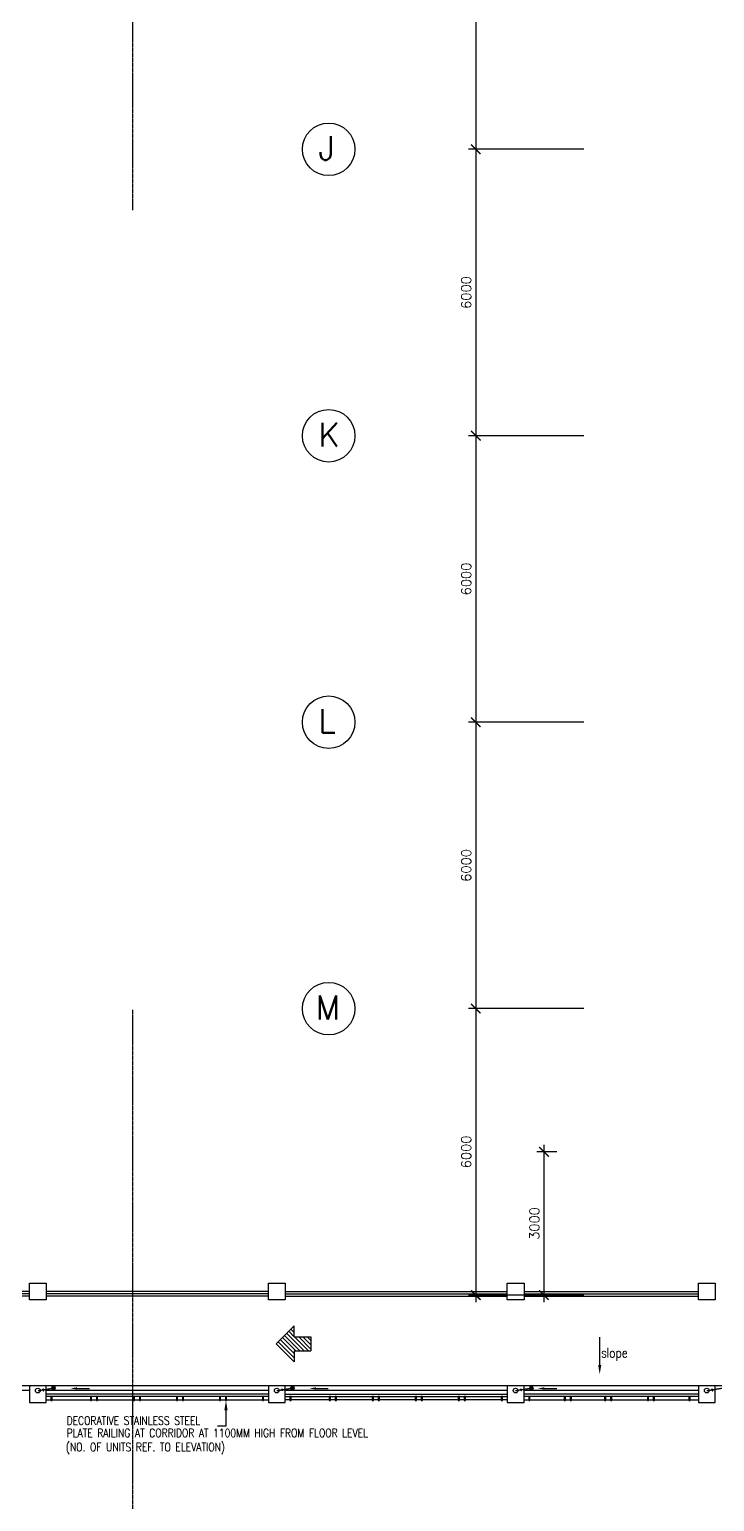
# Model space of a CAD drawing. Header units: feet. Extents: x 1407108 to 2957709, y -1501070 to -681589.
# Drawn here: x 1660785 to 1675123, y -842748 to -811913 of the extents above; entities that cross this region are included whole.
import ezdxf

# ---------------------------------------------------------------- set-up
doc = ezdxf.new("R2010")
doc.units = ezdxf.units.FT
doc.header["$LTSCALE"] = 13
doc.header["$MEASUREMENT"] = 0
doc.linetypes.add('DASHDOT', pattern=[1, 0.5, -0.25, 0, -0.25])
doc.linetypes.add('HIDDEN', pattern=[0.375, 0.25, -0.125])
doc.layers.get('0').update_dxf_attribs({"linetype": 'CONTINUOUS'})
for name, color, linetype in [('AR', 7, 'CONTINUOUS'), ('COL', 3, 'CONTINUOUS'), ('DIM', 7, 'CONTINUOUS'), ('GRID-T', 7, 'CONTINUOUS'), ('LINE', 7, 'CONTINUOUS'), ('partition', 7, 'CONTINUOUS'), ('rail', 1, 'CONTINUOUS'), ('RWDP', 145, 'CONTINUOUS'), ('SANI', 7, 'CONTINUOUS'), ('stair', 7, 'CONTINUOUS'), ('WALL', 2, 'CONTINUOUS')]:
    doc.layers.add(name, color=color, linetype=linetype)
doc.styles.add('ROMANS', font='romans')
doc.styles.get("Standard").update_dxf_attribs({"font": 'ROMANS.SHX'})
doc.dimstyles.new('STANDARD$0', dxfattribs={"dimscale": 0, "dimtxt": 8, "dimasz": 6, "dimexe": 1, "dimexo": 1, "dimgap": 3, "dimtad": 1, "dimdec": 0, "dimlfac": -1, "dimrnd": 1, "dimzin": 0, "dimdsep": 46, "dimtxsty": 'Standard', "dimcen": 0, "dimclrd": 5, "dimclre": 250, "dimadec": 0, "dimazin": 0, "dimtfac": 1, "dimtdec": 4, "dimtofl": 0, "dimtmove": 0, "dimatfit": 3, "dimfxl": 1, "dimtolj": 1, "dimtzin": 0, "dimarcsym": 0})

# ---------------------------------------------------------------- blocks, each defined once
blk = doc.blocks.new('_ARCHTICK')
at = {"color": 0, "linetype": 'ByBlock', "const_width": 0.15}
blk.add_lwpolyline([(-0.5, -0.5), (0.5, 0.5)], dxfattribs=at)
blk = doc.blocks.new('*D313')
at = {"layer": 'DIM', "color": 7, "lineweight": -2, "transparency": 16777216}
for p, q in [((1671520, -808424), (1669976, -808424)), ((1670126, -808274), (1670126, -814574)), ((1671520, -814424), (1669976, -814424))]:
    blk.add_line(p, q, dxfattribs=at)
at = {"layer": 'DIM', "color": 7, "lineweight": -2, "transparency": 16777216, "xscale": 200, "yscale": 200, "zscale": 200}
for p, rotation in [((1670126, -808424), 90), ((1670126, -814424), 270)]:
    blk.add_blockref('_ARCHTICK', p, dxfattribs=dict(at, rotation=rotation))
at = {"layer": 'DIM', "color": 7, "transparency": 16777216, "insert": (1669926, -811424), "char_height": 200, "attachment_point": 5, "rotation": 90, "style": 'ROMANS'}
blk.add_mtext('\\A1;6000', dxfattribs=at)
blk = doc.blocks.new('*D314')
at = {"layer": 'DIM', "color": 7, "lineweight": -2, "transparency": 16777216}
for p, q in [((1670126, -814274), (1670126, -820574)), ((1672387, -814424), (1669976, -814424)), ((1672387, -820424), (1669976, -820424))]:
    blk.add_line(p, q, dxfattribs=at)
at = {"layer": 'DIM', "color": 7, "lineweight": -2, "transparency": 16777216, "xscale": 200, "yscale": 200, "zscale": 200}
for p, rotation in [((1670126, -814424), 90), ((1670126, -820424), 270)]:
    blk.add_blockref('_ARCHTICK', p, dxfattribs=dict(at, rotation=rotation))
at = {"layer": 'DIM', "color": 7, "transparency": 16777216, "insert": (1669926, -817424), "char_height": 200, "attachment_point": 5, "rotation": 90, "style": 'ROMANS'}
blk.add_mtext('\\A1;6000', dxfattribs=at)
blk = doc.blocks.new('*D315')
at = {"layer": 'DIM', "color": 7, "lineweight": -2, "transparency": 16777216}
for p, q in [((1672387, -820424), (1669976, -820424)), ((1670126, -820274), (1670126, -826574)), ((1672387, -826424), (1669976, -826424))]:
    blk.add_line(p, q, dxfattribs=at)
at = {"layer": 'DIM', "color": 7, "lineweight": -2, "transparency": 16777216, "xscale": 200, "yscale": 200, "zscale": 200}
for p, rotation in [((1670126, -820424), 90), ((1670126, -826424), 270)]:
    blk.add_blockref('_ARCHTICK', p, dxfattribs=dict(at, rotation=rotation))
at = {"layer": 'DIM', "color": 7, "transparency": 16777216, "insert": (1669926, -823424), "char_height": 200, "attachment_point": 5, "rotation": 90, "style": 'ROMANS'}
blk.add_mtext('\\A1;6000', dxfattribs=at)
blk = doc.blocks.new('*D316')
at = {"layer": 'DIM', "color": 7, "lineweight": -2, "transparency": 16777216}
for p, q in [((1670126, -826274), (1670126, -832574)), ((1672387, -826424), (1669976, -826424)), ((1672387, -832424), (1669976, -832424))]:
    blk.add_line(p, q, dxfattribs=at)
at = {"layer": 'DIM', "color": 7, "lineweight": -2, "transparency": 16777216, "xscale": 200, "yscale": 200, "zscale": 200}
for p, rotation in [((1670126, -826424), 90), ((1670126, -832424), 270)]:
    blk.add_blockref('_ARCHTICK', p, dxfattribs=dict(at, rotation=rotation))
at = {"layer": 'DIM', "color": 7, "transparency": 16777216, "insert": (1669926, -829424), "char_height": 200, "attachment_point": 5, "rotation": 90, "style": 'ROMANS'}
blk.add_mtext('\\A1;6000', dxfattribs=at)
blk = doc.blocks.new('*D317')
at = {"layer": 'DIM', "color": 7, "lineweight": -2, "transparency": 16777216}
for p, q in [((1672387, -832424), (1669976, -832424)), ((1670126, -832274), (1670126, -838574)), ((1672387, -838424), (1669976, -838424))]:
    blk.add_line(p, q, dxfattribs=at)
at = {"layer": 'DIM', "color": 7, "lineweight": -2, "transparency": 16777216, "xscale": 200, "yscale": 200, "zscale": 200}
for p, rotation in [((1670126, -832424), 90), ((1670126, -838424), 270)]:
    blk.add_blockref('_ARCHTICK', p, dxfattribs=dict(at, rotation=rotation))
at = {"layer": 'DIM', "color": 7, "transparency": 16777216, "insert": (1669926, -835424), "char_height": 200, "attachment_point": 5, "rotation": 90, "style": 'ROMANS'}
blk.add_mtext('\\A1;6000', dxfattribs=at)
blk = doc.blocks.new('*D321')
at = {"layer": 'SANI', "color": 7, "lineweight": -2, "transparency": 16777216}
for p, q in [((1671553, -835274), (1671553, -838574)), ((1671820, -835424), (1671403, -835424)), ((1671820, -838424), (1671403, -838424))]:
    blk.add_line(p, q, dxfattribs=at)
at = {"layer": 'SANI', "color": 7, "lineweight": -2, "transparency": 16777216, "xscale": 200, "yscale": 200, "zscale": 200}
for p, rotation in [((1671553, -835424), 90), ((1671553, -838424), 270)]:
    blk.add_blockref('_ARCHTICK', p, dxfattribs=dict(at, rotation=rotation))
at = {"layer": 'SANI', "color": 7, "transparency": 16777216, "insert": (1671353, -836924), "char_height": 200, "attachment_point": 5, "rotation": 90, "style": 'ROMANS'}
blk.add_mtext('\\A1;3000', dxfattribs=at)

msp = doc.modelspace()

# ---------------------------------------------------------------- hatches: boundary and pattern name
at = {"layer": 'partition'}
h = msp.add_hatch(dxfattribs=at)
h.set_pattern_fill('ANSI31', color=5, scale=500, style=0)
h.set_pattern_definition([(135, (1004377.454, -1282377.05), (44.194174, 44.194174), [])])
h.paths.add_polyline_path([(1666327.3, -839590.7), (1666674.5, -839590.7), (1666674.5, -839299.4), (1666327.3, -839299.4), (1666327.3, -839068.6), (1665950.9, -839445.1), (1666327.3, -839821.5)])
at = {"layer": 'RWDP', "linetype": 'Continuous'}
h = msp.add_hatch(dxfattribs=at)
h.set_pattern_fill('ANSI31', color=5, scale=200, angle=45, style=0)
h.set_pattern_definition([(90, (-29306.8, 12.318), (-25, 5e-15), [])])
edge = h.paths.add_edge_path()
edge.add_arc((1661288.5, -840370.4), 37.5, 0, 360)
h = msp.add_hatch(dxfattribs=at)
h.set_pattern_fill('ANSI31', color=5, scale=200, angle=45, style=0)
h.set_pattern_definition([(90, (-24306.8, 12.318), (-25, 5e-15), [])])
edge = h.paths.add_edge_path()
edge.add_arc((1666288.5, -840370.4), 37.5, 0, 360)
h = msp.add_hatch(dxfattribs=at)
h.set_pattern_fill('ANSI31', color=5, scale=200, angle=45, style=0)
h.set_pattern_definition([(90, (-19306.8, 12.318), (-25, 5e-15), [])])
edge = h.paths.add_edge_path()
edge.add_arc((1671288.5, -840370.4), 37.5, 0, 360)

# ---------------------------------------------------------------- linework, layer by layer
at = {"color": 2}
for p, q in [((1666327.3, -839068.6), (1665950.9, -839445.1)), ((1666327.3, -839299.4), (1666327.3, -839068.6)), ((1666327.3, -839299.4), (1666674.5, -839299.4)), ((1666674.5, -839299.4), (1666674.5, -839590.7)), ((1666327.3, -839821.5), (1665950.9, -839445.1)), ((1666327.3, -839590.7), (1666674.5, -839590.7)), ((1666327.3, -839590.7), (1666327.3, -839821.5))]:
    msp.add_line(p, q, dxfattribs=at)
at = {"color": 153}
for p, q in [((1678210.2, -840324.1), (1656135.2, -840324.1)), ((1660785.2, -840424.1), (1656135.2, -840424.1)), ((1665785.2, -840424.1), (1661135.2, -840424.1)), ((1661780, -840379), (1662038.3, -840379)), ((1670785.2, -840424.1), (1666135.2, -840424.1)), ((1666780, -840379), (1667038.3, -840379)), ((1674785.2, -840424.1), (1671135.2, -840424.1)), ((1671562, -840379), (1671820.3, -840379))]:
    msp.add_line(p, q, dxfattribs=at)
for points in [[(1661780, -840402.3), (1661780, -840355.7), (1661640, -840379)], [(1666780, -840402.3), (1666780, -840355.7), (1666640, -840379)], [(1671562, -840402.3), (1671562, -840355.7), (1671422, -840379)]]:
    msp.add_solid(points, dxfattribs=at)
at = {"layer": 'AR', "color": 4, "linetype": 'DASHDOT'}
for p, q in [((1662941.4, -802489.4), (1662941.4, -815698.5)), ((1662941.4, -832451.7), (1662941.4, -845660.8))]:
    msp.add_line(p, q, dxfattribs=at)
at = {"layer": 'COL'}
for points in [[(1661135.2, -838524.1), (1660785.2, -838524.1), (1660785.2, -838174.1), (1661135.2, -838174.1)], [(1661135.2, -838524.1), (1660785.2, -838524.1), (1660785.2, -838174.1), (1661135.2, -838174.1)], [(1666135.2, -838524.1), (1665785.2, -838524.1), (1665785.2, -838174.1), (1666135.2, -838174.1)], [(1671135.2, -838524.1), (1670785.2, -838524.1), (1670785.2, -838174.1), (1671135.2, -838174.1)], [(1675135.2, -838524.1), (1674785.2, -838524.1), (1674785.2, -838174.1), (1675135.2, -838174.1)], [(1661135.2, -840324.1), (1660785.2, -840324.1), (1660785.2, -840674.1), (1661135.2, -840674.1)], [(1661135.2, -840324.1), (1660785.2, -840324.1), (1660785.2, -840674.1), (1661135.2, -840674.1)], [(1666135.2, -840324.1), (1665785.2, -840324.1), (1665785.2, -840674.1), (1666135.2, -840674.1)], [(1671135.2, -840324.1), (1670785.2, -840324.1), (1670785.2, -840674.1), (1671135.2, -840674.1)], [(1675135.2, -840324.1), (1674785.2, -840324.1), (1674785.2, -840674.1), (1675135.2, -840674.1)]]:
    msp.add_lwpolyline(points, close=True, dxfattribs=at)
at = {"layer": 'GRID-T', "color": 7}
for centre in [(1667047.6, -814424.1), (1667047.6, -820424.1), (1667047.6, -826424.1), (1667047.6, -832424.1)]:
    msp.add_circle(centre, 550, dxfattribs=at)
at = {"layer": 'LINE', "linetype": 'Continuous'}
for p, q in [((1661135.2, -840617.1), (1665785.2, -840617.1, 0)), ((1670785.2, -840617.1, 0), (1666135.2, -840617.1)), ((1671135.2, -840617.1, 0), (1674785.2, -840617.1, 0))]:
    msp.add_line(p, q, dxfattribs=at)
at = {"layer": 'rail', "color": 191}
for p, q in [((1660785.2, -838399.1), (1656135.2, -838399.1)), ((1665785.2, -838399.1), (1661135.2, -838399.1)), ((1666135.2, -838399.1), (1670785.2, -838399.1)), ((1671135.2, -838399.1), (1674785.2, -838399.1)), ((1660785.2, -838449.1), (1656135.2, -838449.1)), ((1665785.2, -838449.1), (1661135.2, -838449.1)), ((1666135.2, -838449.1), (1670785.2, -838449.1)), ((1671135.2, -838449.1), (1674785.2, -838449.1)), ((1665785.2, -840499.1), (1661135.2, -840499.1)), ((1665785.2, -840549.1), (1661135.2, -840549.1)), ((1666135.2, -840499.1), (1670785.2, -840499.1)), ((1666135.2, -840549.1), (1670785.2, -840549.1)), ((1674785.2, -840499.1), (1671135.2, -840499.1)), ((1674785.2, -840549.1), (1671135.2, -840549.1))]:
    msp.add_line(p, q, dxfattribs=at)
for points in [[(1661260.2, -840549.1), (1661235.2, -840549.1), (1661235.2, -840634.1), (1661260.2, -840634.1)], [(1662085.2, -840549.1), (1662060.2, -840549.1), (1662060.2, -840634.1), (1662085.2, -840634.1)], [(1662210.2, -840549.1), (1662185.2, -840549.1), (1662185.2, -840634.1), (1662210.2, -840634.1)], [(1662985.2, -840549.1), (1662960.2, -840549.1), (1662960.2, -840634.1), (1662985.2, -840634.1)], [(1663110.2, -840549.1), (1663085.2, -840549.1), (1663085.2, -840634.1), (1663110.2, -840634.1)], [(1663885.2, -840549.1), (1663860.2, -840549.1), (1663860.2, -840634.1), (1663885.2, -840634.1)], [(1664010.2, -840549.1), (1663985.2, -840549.1), (1663985.2, -840634.1), (1664010.2, -840634.1)], [(1664785.2, -840549.1), (1664760.2, -840549.1), (1664760.2, -840634.1), (1664785.2, -840634.1)], [(1664910.2, -840549.1), (1664885.2, -840549.1), (1664885.2, -840634.1), (1664910.2, -840634.1)], [(1665685.2, -840549.1), (1665660.2, -840549.1), (1665660.2, -840634.1), (1665685.2, -840634.1)], [(1666260.2, -840549.1), (1666235.2, -840549.1), (1666235.2, -840634.1), (1666260.2, -840634.1)], [(1667085.2, -840549.1), (1667060.2, -840549.1), (1667060.2, -840634.1), (1667085.2, -840634.1)], [(1667210.2, -840549.1), (1667185.2, -840549.1), (1667185.2, -840634.1), (1667210.2, -840634.1)], [(1667985.2, -840549.1), (1667960.2, -840549.1), (1667960.2, -840634.1), (1667985.2, -840634.1)], [(1668110.2, -840549.1), (1668085.2, -840549.1), (1668085.2, -840634.1), (1668110.2, -840634.1)], [(1668885.2, -840549.1), (1668860.2, -840549.1), (1668860.2, -840634.1), (1668885.2, -840634.1)], [(1669010.2, -840549.1), (1668985.2, -840549.1), (1668985.2, -840634.1), (1669010.2, -840634.1)], [(1669785.2, -840549.1), (1669760.2, -840549.1), (1669760.2, -840634.1), (1669785.2, -840634.1)], [(1669910.2, -840549.1), (1669885.2, -840549.1), (1669885.2, -840634.1), (1669910.2, -840634.1)], [(1670685.2, -840549.1), (1670660.2, -840549.1), (1670660.2, -840634.1), (1670685.2, -840634.1)], [(1671260.2, -840549.1), (1671235.2, -840549.1), (1671235.2, -840634.1), (1671260.2, -840634.1)], [(1672004, -840549.1), (1671979, -840549.1), (1671979, -840634.1), (1672004, -840634.1)], [(1672129, -840549.1), (1672104, -840549.1), (1672104, -840634.1), (1672129, -840634.1)], [(1672847.7, -840549.1), (1672822.7, -840549.1), (1672822.7, -840634.1), (1672847.7, -840634.1)], [(1672972.7, -840549.1), (1672947.7, -840549.1), (1672947.7, -840634.1), (1672972.7, -840634.1)], [(1673741.5, -840549.1), (1673716.5, -840549.1), (1673716.5, -840634.1), (1673741.5, -840634.1)], [(1673866.5, -840549.1), (1673841.5, -840549.1), (1673841.5, -840634.1), (1673866.5, -840634.1)], [(1674610.2, -840549.1), (1674585.2, -840549.1), (1674585.2, -840634.1), (1674610.2, -840634.1)]]:
    msp.add_lwpolyline(points, close=True, dxfattribs=at)
at = {"layer": 'RWDP', "color": 7, "linetype": 'Continuous'}
for p, q in [((1672720, -839885), (1672720, -839308)), ((1664897.7, -840834.1), (1664897.7, -841168)), ((1664897.7, -841168), (1664719.5, -841168))]:
    msp.add_line(p, q, dxfattribs=at)
at = {"layer": 'RWDP', "color": 142, "linetype": 'HIDDEN'}
for p, q in [((1660960.2, -840424.1), (1661288.5, -840370.4)), ((1661061.3, -840407.6), (1661076.4, -840382.3)), ((1661061.3, -840407.6), (1661084.1, -840430.8)), ((1665960.2, -840424.1), (1666288.5, -840370.4)), ((1666061.3, -840407.6), (1666076.4, -840382.3)), ((1666061.3, -840407.6), (1666084.1, -840430.8)), ((1670960.2, -840424.1), (1671288.5, -840370.4)), ((1671061.3, -840407.6), (1671076.4, -840382.3)), ((1671061.3, -840407.6), (1671084.1, -840430.8)), ((1674960.2, -840424.1), (1675288.5, -840370.4)), ((1675061.3, -840407.6), (1675076.4, -840382.3)), ((1675061.3, -840407.6), (1675084.1, -840430.8))]:
    msp.add_line(p, q, dxfattribs=at)
at = {"layer": 'RWDP', "color": 142, "linetype": 'Continuous'}
for centre in [(1660960.2, -840424.1), (1665960.2, -840424.1), (1670960.2, -840424.1), (1674960.2, -840424.1)]:
    msp.add_circle(centre, 50, dxfattribs=at)
at = {"layer": 'RWDP', "color": 5, "linetype": 'Continuous'}
for centre in [(1661288.5, -840370.4), (1666288.5, -840370.4), (1671288.5, -840370.4)]:
    msp.add_circle(centre, 37.5, dxfattribs=at)
at = {"layer": 'RWDP', "color": 7, "linetype": 'Continuous'}
for points in [[(1672753.3, -839885), (1672686.7, -839885), (1672720, -840085)], [(1664864.4, -840834.1), (1664931.1, -840834.1), (1664897.7, -840634.1)]]:
    msp.add_solid(points, dxfattribs=at)
at = {"layer": 'WALL', "color": 7}
for p, q in [((1660785.2, -838349.1), (1656135.2, -838349.1)), ((1665785.2, -838349.1), (1661135.2, -838349.1)), ((1666135.2, -838349.1), (1670785.2, -838349.1)), ((1671135.2, -838349.1), (1674785.2, -838349.1))]:
    msp.add_line(p, q, dxfattribs=at)

# ---------------------------------------------------------------- texts
at = {"color": 7, "ltscale": 10, "style": 'ROMANS', "width": 0.8}
msp.add_text('slope', height=200, dxfattribs=at).set_placement((1672748.8, -839731.9))
at = {"layer": 'GRID-T', "color": 3, "style": 'ROMANS'}
for s, p in [('J', (1666832.4, -814649.9)), ('K', (1666832.4, -820649.9)), ('L', (1666832.4, -826649.9)), ('M', (1666773.7, -832649.9))]:
    msp.add_text(s, height=500, dxfattribs=at).set_placement(p)
at = {"layer": 'stair', "color": 7, "linetype": 'Continuous', "style": 'ROMANS', "width": 0.8}
for s, p in [('DECORATIVE STAINLESS STEEL', (1661563.6, -841139.8)), ('PLATE RAILING AT CORRIDOR AT 1100MM HIGH FROM FLOOR LEVEL', (1661563.6, -841398.9)), ('(NO. OF UNITS REF. TO ELEVATION)', (1661547.6, -841694.9))]:
    msp.add_text(s, height=175, dxfattribs=at).set_placement(p)

# ---------------------------------------------------------------- dimensions: what is measured, and where the dimension line sits
at = {"layer": 'DIM'}
for p1, p2, distance, picture, middle in [((1671669.8, -808424.1), (1671669.8, -814424.1), -1543.5, '*D313', (1669926.2, -811424.1)), ((1672537.4, -814424.1), (1672537.4, -820424.1), -2411.1, '*D314', (1669926.2, -817424.1)), ((1672537.4, -820424.1), (1672537.4, -826424.1), -2411.1, '*D315', (1669926.2, -823424.1)), ((1672537.4, -826424.1), (1672537.4, -832424.1), -2411.1, '*D316', (1669926.2, -829424.1)), ((1672537.4, -832424.1), (1672537.4, -838424.1), -2411.1, '*D317', (1669926.2, -835424.1))]:
    dim = msp.add_aligned_dim(p1=p1, p2=p2, distance=distance, dimstyle='STANDARD$0', override={"dimscale": 100, "dimtxt": 2, "dimasz": 2, "dimexe": 1.5, "dimexo": 1.5, "dimgap": 1, "dimtxsty": 'ROMANS', "dimblk": 'ARCHTICK', "dimdle": 1.5, "dimclrd": 7, "dimclre": 7, "dimclrt": 7, "dimtdec": 0, "dimtmove": 2}, dxfattribs=at)
    dim.commit()
    dim.dimension.update_dxf_attribs({"geometry": picture, "text_midpoint": middle})
at = {"layer": 'SANI'}
dim = msp.add_linear_dim(base=(1671552.8, -838424.1), p1=(1671969.7, -835424.1), p2=(1671969.7, -838424.1), angle=90, dimstyle='STANDARD$0', override={"dimscale": 100, "dimtxt": 2, "dimasz": 2, "dimexe": 1.5, "dimexo": 1.5, "dimgap": 1, "dimtxsty": 'ROMANS', "dimblk": 'ARCHTICK', "dimdle": 1.5, "dimclrd": 7, "dimclre": 7, "dimclrt": 7, "dimtdec": 0, "dimtmove": 2}, dxfattribs=at)
dim.commit()
dim.dimension.update_dxf_attribs({"geometry": '*D321', "text_midpoint": (1671352.8, -836924.1)})

doc.saveas('drawing.dxf')
